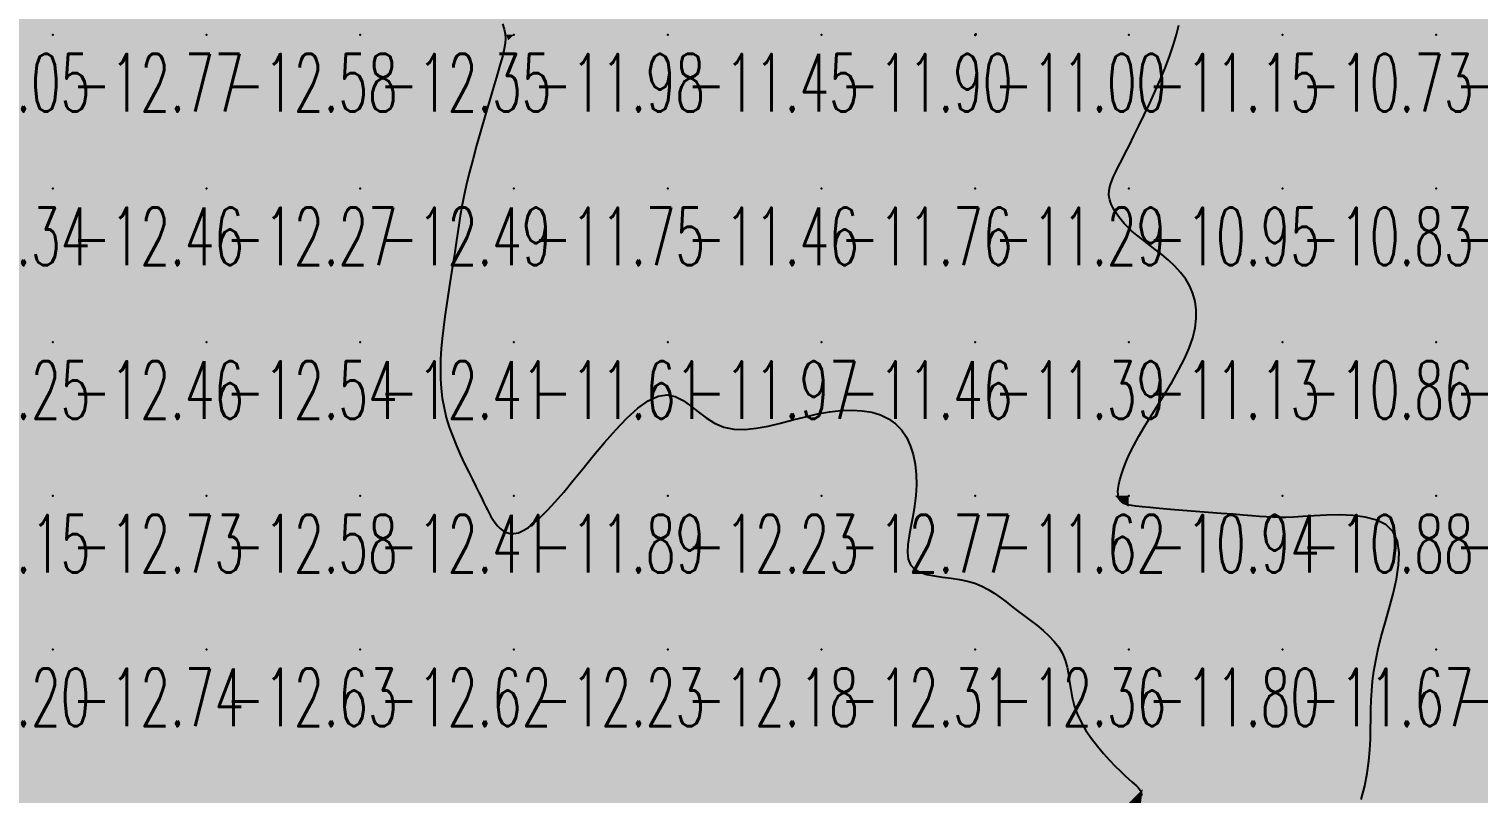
# Model space of a CAD drawing. Header units: millimetres. Extents: x 88261 to 90953, y 390274 to 392322.
# Drawn here: x 89648.7 to 89743, y 391967.7 to 392017.6 of the extents above; entities that cross this region are included whole.
import ezdxf
from ezdxf.enums import TextEntityAlignment as Align

# ---------------------------------------------------------------- set-up
doc = ezdxf.new("R2010")
doc.units = ezdxf.units.MM
doc.header["$LTSCALE"] = 25
for name, color, linetype in [('CN_03_00', 7, 'Continuous'), ('COTEAlt', 7, 'Continuous'), ('TN_COLORIAGE', 7, 'Continuous')]:
    doc.layers.add(name, color=color, linetype=linetype)
doc.styles.add('Simplex 1.0', font='Simplex.shx', dxfattribs={"width": 0.99, "height": 2.5})
doc.styles.get("Standard").update_dxf_attribs({"font": 'times.ttf'})

# ---------------------------------------------------------------- blocks, each defined once
blk = doc.blocks.new('COTE')
at = {"color": 0}
blk.add_point((0, 0), dxfattribs=at)
at = {"layer": 'COTEAlt'}
blk.add_attdef('ALT', text='', height=3.75, dxfattribs=at).set_placement((1.25, -1.25), align=Align.TOP_LEFT)

msp = doc.modelspace()

# ---------------------------------------------------------------- linework, layer by layer
at = {"layer": 'CN_03_00', "flags": 128}
for points, elevation in [([(89679.505, 392017.939), (89679.609, 392017.594), (89679.674, 392017.292), (89679.698, 392017.001), (89679.68, 392016.69), (89679.619, 392016.327), (89679.513, 392015.883), (89679.359, 392015.325), (89679.159, 392014.633), (89678.921, 392013.825), (89678.658, 392012.932), (89678.379, 392011.984), (89678.096, 392011.009), (89677.819, 392010.037), (89677.562, 392009.098), (89677.333, 392008.222), (89677.142, 392007.43), (89676.985, 392006.714), (89676.855, 392006.057), (89676.747, 392005.442), (89676.652, 392004.854), (89676.566, 392004.276), (89676.481, 392003.691), (89676.391, 392003.083), (89676.291, 392002.44), (89676.184, 392001.764), (89676.072, 392001.065), (89675.959, 392000.349), (89675.849, 391999.624), (89675.746, 391998.898), (89675.654, 391998.179), (89675.575, 391997.474), (89675.515, 391996.789), (89675.474, 391996.123), (89675.458, 391995.472), (89675.469, 391994.833), (89675.51, 391994.204), (89675.585, 391993.579), (89675.696, 391992.957), (89675.847, 391992.334), (89676.038, 391991.708), (89676.263, 391991.085), (89676.511, 391990.473), (89676.773, 391989.879), (89677.04, 391989.312), (89677.302, 391988.778), (89677.55, 391988.285), (89677.773, 391987.842), (89677.966, 391987.452), (89678.13, 391987.111), (89678.274, 391986.812), (89678.401, 391986.547), (89678.52, 391986.309), (89678.634, 391986.091), (89678.752, 391985.884), (89678.878, 391985.682), (89679.018, 391985.481), (89679.174, 391985.286), (89679.347, 391985.109), (89679.54, 391984.959), (89679.754, 391984.846), (89679.99, 391984.78), (89680.25, 391984.771), (89680.536, 391984.83), (89680.848, 391984.964), (89681.191, 391985.177), (89681.568, 391985.47), (89681.982, 391985.846), (89682.437, 391986.304), (89682.937, 391986.848), (89683.484, 391987.478), (89684.082, 391988.196), (89684.732, 391988.997), (89685.422, 391989.847), (89686.139, 391990.706), (89686.868, 391991.534), (89687.595, 391992.289), (89688.305, 391992.931), (89688.985, 391993.421), (89689.62, 391993.717), (89690.201, 391993.794), (89690.738, 391993.684), (89691.247, 391993.432), (89691.743, 391993.087), (89692.24, 391992.693), (89692.756, 391992.299), (89693.304, 391991.95), (89693.9, 391991.693), (89694.554, 391991.563), (89695.262, 391991.547), (89696.011, 391991.624), (89696.791, 391991.768), (89697.591, 391991.957), (89698.401, 391992.168), (89699.209, 391992.376), (89700.005, 391992.558), (89700.78, 391992.694), (89701.525, 391992.777), (89702.237, 391992.803), (89702.908, 391992.767), (89703.533, 391992.665), (89704.106, 391992.493), (89704.622, 391992.246), (89705.075, 391991.922), (89705.46, 391991.517), (89705.778, 391991.04), (89706.031, 391990.502), (89706.222, 391989.912), (89706.352, 391989.282), (89706.423, 391988.622), (89706.438, 391987.942), (89706.399, 391987.253), (89706.312, 391986.565), (89706.193, 391985.89), (89706.066, 391985.239), (89705.951, 391984.623), (89705.87, 391984.053), (89705.845, 391983.541), (89705.896, 391983.098), (89706.045, 391982.735), (89706.308, 391982.46), (89706.669, 391982.259), (89707.109, 391982.116), (89707.606, 391982.015), (89708.141, 391981.937), (89708.691, 391981.868), (89709.237, 391981.789), (89709.758, 391981.684), (89710.238, 391981.539), (89710.68, 391981.357), (89711.093, 391981.142), (89711.485, 391980.899), (89711.865, 391980.633), (89712.241, 391980.349), (89712.622, 391980.053), (89713.015, 391979.748), (89713.427, 391979.44), (89713.848, 391979.127), (89714.268, 391978.804), (89714.676, 391978.471), (89715.058, 391978.124), (89715.405, 391977.76), (89715.704, 391977.377), (89715.944, 391976.971), (89716.119, 391976.54), (89716.241, 391976.087), (89716.329, 391975.615), (89716.401, 391975.124), (89716.475, 391974.619), (89716.569, 391974.102), (89716.701, 391973.575), (89716.889, 391973.04), (89717.146, 391972.503), (89717.461, 391971.969), (89717.819, 391971.447), (89718.205, 391970.945), (89718.602, 391970.472), (89718.996, 391970.035), (89719.37, 391969.644), (89719.709, 391969.306), (89720.001, 391969.027), (89720.246, 391968.8), (89720.449, 391968.619), (89720.615, 391968.473), (89720.748, 391968.355), (89720.851, 391968.256), (89720.93, 391968.168), (89720.988, 391968.082), (89721.03, 391967.99), (89721.056, 391967.892), (89721.068, 391967.787), (89721.065, 391967.675)], -12), ([(89735.372, 391967.478), (89735.604, 391968.361), (89735.767, 391969.189), (89735.875, 391969.968), (89735.939, 391970.703), (89735.972, 391971.4), (89735.985, 391972.063), (89735.991, 391972.7), (89736, 391973.316), (89736.02, 391973.924), (89736.056, 391974.534), (89736.114, 391975.161), (89736.2, 391975.816), (89736.32, 391976.513), (89736.479, 391977.263), (89736.683, 391978.079), (89736.931, 391978.967), (89737.2, 391979.904), (89737.456, 391980.86), (89737.669, 391981.805), (89737.808, 391982.709), (89737.841, 391983.544), (89737.736, 391984.277), (89737.463, 391984.881), (89737.001, 391985.333), (89736.38, 391985.648), (89735.641, 391985.847), (89734.823, 391985.952), (89733.968, 391985.986), (89733.116, 391985.971), (89732.308, 391985.928), (89731.585, 391985.881), (89730.975, 391985.847), (89730.461, 391985.829), (89730.012, 391985.825), (89729.598, 391985.835), (89729.189, 391985.856), (89728.756, 391985.887), (89728.268, 391985.927), (89727.696, 391985.975), (89727.018, 391986.028), (89726.257, 391986.087), (89725.441, 391986.149), (89724.602, 391986.213), (89723.77, 391986.277), (89722.976, 391986.341), (89722.249, 391986.402), (89721.62, 391986.46), (89721.113, 391986.513), (89720.717, 391986.562), (89720.418, 391986.608), (89720.199, 391986.652), (89720.044, 391986.695), (89719.937, 391986.737), (89719.862, 391986.78), (89719.803, 391986.824), (89719.746, 391986.872), (89719.691, 391986.927), (89719.642, 391986.995), (89719.6, 391987.082), (89719.569, 391987.192), (89719.551, 391987.33), (89719.549, 391987.503), (89719.566, 391987.715), (89719.605, 391987.971), (89719.671, 391988.273), (89719.768, 391988.621), (89719.902, 391989.017), (89720.077, 391989.462), (89720.298, 391989.958), (89720.57, 391990.504), (89720.897, 391991.102), (89721.282, 391991.752), (89721.71, 391992.444), (89722.163, 391993.167), (89722.623, 391993.909), (89723.072, 391994.659), (89723.493, 391995.407), (89723.868, 391996.14), (89724.178, 391996.848), (89724.41, 391997.521), (89724.562, 391998.159), (89724.637, 391998.763), (89724.638, 391999.335), (89724.567, 391999.876), (89724.428, 392000.388), (89724.222, 392000.872), (89723.953, 392001.33), (89723.624, 392001.764), (89723.248, 392002.173), (89722.84, 392002.56), (89722.411, 392002.926), (89721.977, 392003.27), (89721.551, 392003.595), (89721.148, 392003.901), (89720.78, 392004.19), (89720.459, 392004.461), (89720.184, 392004.718), (89719.949, 392004.959), (89719.75, 392005.187), (89719.582, 392005.402), (89719.442, 392005.606), (89719.324, 392005.799), (89719.223, 392005.983), (89719.137, 392006.159), (89719.066, 392006.33), (89719.012, 392006.501), (89718.977, 392006.675), (89718.963, 392006.856), (89718.971, 392007.048), (89719.004, 392007.255), (89719.063, 392007.48), (89719.15, 392007.729), (89719.266, 392008.007), (89719.411, 392008.32), (89719.585, 392008.675), (89719.789, 392009.079), (89720.023, 392009.538), (89720.288, 392010.059), (89720.584, 392010.648), (89720.91, 392011.307), (89721.257, 392012.024), (89721.613, 392012.782), (89721.968, 392013.564), (89722.312, 392014.353), (89722.634, 392015.132), (89722.922, 392015.884), (89723.166, 392016.592), (89723.359, 392017.244), (89723.507, 392017.849)], -11)]:
    msp.add_lwpolyline(points, dxfattribs=dict(at, elevation=elevation))
at = {"layer": 'CN_03_00', "elevation": -11, "flags": 128}
msp.add_lwpolyline([(89710.328, 392017.247), (89710.328, 392017.254), (89710.327, 392017.261), (89710.324, 392017.266), (89710.321, 392017.272), (89710.316, 392017.276), (89710.31, 392017.279), (89710.304, 392017.281), (89710.298, 392017.282), (89710.291, 392017.281), (89710.285, 392017.279), (89710.278, 392017.276), (89710.272, 392017.273), (89710.266, 392017.269), (89710.261, 392017.266), (89710.256, 392017.262), (89710.251, 392017.258), (89710.248, 392017.255), (89710.244, 392017.252), (89710.242, 392017.249), (89710.24, 392017.247), (89710.238, 392017.244), (89710.236, 392017.242), (89710.235, 392017.239), (89710.234, 392017.237), (89710.233, 392017.235), (89710.232, 392017.232), (89710.232, 392017.23), (89710.232, 392017.227), (89710.232, 392017.224), (89710.232, 392017.221), (89710.233, 392017.218), (89710.234, 392017.215), (89710.236, 392017.212), (89710.238, 392017.209), (89710.241, 392017.206), (89710.245, 392017.204), (89710.25, 392017.203), (89710.255, 392017.202), (89710.262, 392017.203), (89710.27, 392017.205), (89710.279, 392017.208), (89710.288, 392017.212), (89710.298, 392017.216), (89710.306, 392017.222), (89710.314, 392017.228), (89710.321, 392017.234), (89710.325, 392017.241), (89710.328, 392017.247)], close=True, dxfattribs=at)
at = {"layer": 'TN_COLORIAGE', "color": 211}
for points in [[(89641.945, 392017.239, -12.366), (89640.934, 392017.924, -12.366), (89650.249, 392017.239, -12.366), (89650.249, 392027.239, -12.366)], [(89650.249, 392027.239, -12.869), (89650.249, 392017.239, -12.869), (89660.249, 392027.239, -12.869)], [(89650.249, 392017.239, -12.869), (89660.249, 392017.239, -12.869), (89660.249, 392027.239, -12.869)], [(89660.249, 392027.239, -12.198), (89660.249, 392017.239, -12.198), (89670.249, 392027.239, -12.198)], [(89660.249, 392017.239, -12.198), (89670.249, 392017.239, -12.198), (89670.249, 392027.239, -12.198)], [(89670.249, 392017.239, -12), (89677.332, 392024.322, -12), (89670.249, 392027.239, -12), (89676, 392027.239, -12)], [(89677.332, 392024.322, -12.355), (89679.743, 392017.239, -12.355), (89670.249, 392017.239, -12.355)], [(89641.945, 392017.239, -12.772), (89646.235, 392013.225, -12.772), (89650.249, 392017.239, -12.772)], [(89646.235, 392013.225, -12.462), (89644.125, 392007.239, -12.462), (89650.249, 392017.239, -12.462), (89650.249, 392007.239, -12.462)], [(89650.249, 392017.239, -12.583), (89650.249, 392007.239, -12.583), (89660.249, 392017.239, -12.583)], [(89650.249, 392007.239, -12.583), (89660.249, 392007.239, -12.583), (89660.249, 392017.239, -12.583)], [(89660.249, 392017.239, -12.355), (89660.249, 392007.239, -12.355), (89670.249, 392017.239, -12.355)], [(89660.249, 392007.239, -12.355), (89670.249, 392007.239, -12.355), (89670.249, 392017.239, -12.355)], [(89670.249, 392007.239, -12), (89679.877, 392016.868, -12), (89670.249, 392017.239, -12), (89679.743, 392017.239, -12)], [(89676.902, 392007.239, -12.489), (89679.877, 392016.868, -12.489), (89670.249, 392007.239, -12.489)], [(89643.439, 392000.43, -12.46), (89643.432, 391997.239, -12.46), (89650.249, 392007.239, -12.46), (89650.249, 391997.239, -12.46)], [(89643.439, 392000.43, -12.462), (89644.125, 392007.239, -12.462), (89650.249, 392007.239, -12.462)], [(89650.249, 391997.239, -12.266), (89660.249, 391997.239, -12.266), (89660.249, 392007.239, -12.266)], [(89650.249, 392007.239, -12.266), (89650.249, 391997.239, -12.266), (89660.249, 392007.239, -12.266)], [(89660.249, 391997.239, -12.489), (89670.249, 391997.239, -12.489), (89670.249, 392007.239, -12.489)], [(89660.249, 392007.239, -12.489), (89660.249, 391997.239, -12.489), (89670.249, 392007.239, -12.489)], [(89670.249, 392007.239, -12), (89676.902, 392007.239, -12), (89670.249, 391997.239, -12), (89676.515, 392003.505, -12)], [(89675.387, 391997.239, -12.413), (89676.515, 392003.505, -12.413), (89670.249, 391997.239, -12.413)], [(89643.9, 391987.239, -12.46), (89642.464, 391989.455, -12.46), (89650.249, 391987.239, -12.46), (89650.249, 391997.239, -12.46)], [(89642.464, 391989.455, -12.46), (89643.432, 391997.239, -12.46), (89650.249, 391997.239, -12.46)], [(89650.249, 391997.239, -12.543), (89650.249, 391987.239, -12.543), (89660.249, 391997.239, -12.543)], [(89650.249, 391987.239, -12.543), (89660.249, 391987.239, -12.543), (89660.249, 391997.239, -12.543)], [(89660.249, 391987.239, -12.413), (89670.249, 391987.239, -12.413), (89670.249, 391997.239, -12.413)], [(89660.249, 391997.239, -12.413), (89660.249, 391987.239, -12.413), (89670.249, 391997.239, -12.413)], [(89670.249, 391987.239, -12), (89675.39, 391992.381, -12), (89670.249, 391997.239, -12), (89675.387, 391997.239, -12)], [(89683.498, 391987.239, -12.231), (89690.249, 391996.212, -12.231), (89690.249, 391987.239, -12.231)], [(89693.225, 391990.216, -12.231), (89690.249, 391996.212, -12.231), (89690.249, 391987.239, -12.231)], [(89700.249, 391987.239, -12), (89700.249, 391993.082, -12), (89690.249, 391987.239, -12), (89693.225, 391990.216, -12)], [(89705.812, 391992.802, -12.765), (89700.249, 391993.082, -12.765), (89700.249, 391987.239, -12.765)], [(89705.812, 391992.802, -12.765), (89706.954, 391987.239, -12.765), (89700.249, 391987.239, -12.765)], [(89675.39, 391992.381, -12.414), (89678.132, 391987.239, -12.414), (89670.249, 391987.239, -12.414)], [(89643.9, 391987.239, -12.733), (89644.491, 391981.481, -12.733), (89650.249, 391987.239, -12.733)], [(89644.541, 391977.239, -12.733), (89644.491, 391981.481, -12.733), (89650.249, 391977.239, -12.733), (89650.249, 391987.239, -12.733)], [(89650.249, 391977.239, -12.582), (89660.249, 391977.239, -12.582), (89660.249, 391987.239, -12.582)], [(89650.249, 391987.239, -12.582), (89650.249, 391977.239, -12.582), (89660.249, 391987.239, -12.582)], [(89660.249, 391977.239, -12.414), (89670.249, 391977.239, -12.414), (89670.249, 391987.239, -12.414)], [(89660.249, 391987.239, -12.414), (89660.249, 391977.239, -12.414), (89670.249, 391987.239, -12.414)], [(89670.249, 391977.239, -12), (89678.721, 391985.712, -12), (89670.249, 391987.239, -12), (89678.132, 391987.239, -12)], [(89680.249, 391977.239, -12.231), (89690.249, 391977.239, -12.231), (89690.249, 391987.239, -12.231)], [(89680.249, 391977.239, -12), (89680.249, 391984.007, -12), (89690.249, 391987.239, -12), (89683.498, 391987.239, -12)], [(89690.249, 391977.239, -12.765), (89700.249, 391977.239, -12.765), (89700.249, 391987.239, -12.765)], [(89690.249, 391987.239, -12.765), (89690.249, 391977.239, -12.765), (89700.249, 391987.239, -12.765)], [(89700.249, 391987.239, -12), (89706.954, 391987.239, -12), (89700.249, 391977.239, -12), (89704.767, 391981.758, -12)], [(89670.249, 391977.239, -12), (89678.721, 391985.712, -12), (89680.249, 391977.239, -12), (89680.249, 391984.007, -12)], [(89710.249, 391977.239, -12), (89710.249, 391982.141, -12), (89700.249, 391977.239, -12), (89704.767, 391981.758, -12)], [(89712.787, 391979.778, -12.361), (89710.249, 391982.141, -12.361), (89710.249, 391977.239, -12.361)], [(89712.787, 391979.778, -12.361), (89716.695, 391977.239, -12.361), (89710.249, 391977.239, -12.361)], [(89644.541, 391977.239, -12.738), (89645.275, 391972.266, -12.738), (89650.249, 391977.239, -12.738)], [(89646.017, 391967.239, -12.738), (89645.275, 391972.266, -12.738), (89650.249, 391967.239, -12.738), (89650.249, 391977.239, -12.738)], [(89650.249, 391977.239, -12.626), (89650.249, 391967.239, -12.626), (89660.249, 391977.239, -12.626)], [(89650.249, 391967.239, -12.626), (89660.249, 391967.239, -12.626), (89660.249, 391977.239, -12.626)], [(89660.249, 391967.239, -12.616), (89670.249, 391967.239, -12.616), (89670.249, 391977.239, -12.616)], [(89660.249, 391977.239, -12.616), (89660.249, 391967.239, -12.616), (89670.249, 391977.239, -12.616)], [(89670.249, 391967.239, -12.232), (89680.249, 391967.239, -12.232), (89680.249, 391977.239, -12.232)], [(89670.249, 391977.239, -12.232), (89670.249, 391967.239, -12.232), (89680.249, 391977.239, -12.232)], [(89680.249, 391977.239, -12.181), (89680.249, 391967.239, -12.181), (89690.249, 391977.239, -12.181)], [(89680.249, 391967.239, -12.181), (89690.249, 391967.239, -12.181), (89690.249, 391977.239, -12.181)], [(89690.249, 391977.239, -12.31), (89690.249, 391967.239, -12.31), (89700.249, 391977.239, -12.31)], [(89690.249, 391967.239, -12.31), (89700.249, 391967.239, -12.31), (89700.249, 391977.239, -12.31)], [(89700.249, 391977.239, -12.361), (89700.249, 391967.239, -12.361), (89710.249, 391977.239, -12.361)], [(89700.249, 391967.239, -12.361), (89710.249, 391967.239, -12.361), (89710.249, 391977.239, -12.361)], [(89710.249, 391977.239, -12), (89716.695, 391977.239, -12), (89710.249, 391967.239, -12), (89716.098, 391973.088, -12)], [(89710.249, 391967.239, -12), (89716.098, 391973.088, -12), (89720.249, 391967.239, -12), (89720.249, 391968.649, -12)], [(89721.16, 391968.15, -12.033), (89720.249, 391968.649, -12.033), (89720.249, 391967.239, -12.033)], [(89721.042, 391967.239, -12.033), (89721.16, 391968.15, -12.033), (89720.249, 391967.239, -12.033)]]:
    msp.add_solid(points, dxfattribs=at)
at = {"layer": 'TN_COLORIAGE', "color": 201}
for points in [[(89679.743, 392017.239, -11.854), (89677.332, 392024.322, -11.854), (89680.249, 392017.239, -11.854), (89680.249, 392027.239, -11.854)], [(89680.249, 392017.239, -11.764), (89690.249, 392017.239, -11.764), (89690.249, 392027.239, -11.764)], [(89680.249, 392027.239, -11.764), (89680.249, 392017.239, -11.764), (89690.249, 392027.239, -11.764)], [(89690.249, 392027.239, -11.428), (89690.249, 392017.239, -11.428), (89700.249, 392027.239, -11.428)], [(89690.249, 392017.239, -11.428), (89700.249, 392017.239, -11.428), (89700.249, 392027.239, -11.428)], [(89700.249, 392017.239, -11), (89710.232, 392017.239, -11), (89710.249, 392027.239, -11), (89710.249, 392017.259, -11)], [(89700.249, 392027.239, -11.758), (89700.249, 392017.239, -11.758), (89710.249, 392027.239, -11.758)], [(89710.249, 392027.239, -11), (89710.249, 392017.259, -11), (89720.249, 392027.239, -11), (89710.307, 392017.297, -11)], [(89720.249, 392027.239, -11), (89710.307, 392017.297, -11), (89720.249, 392017.239, -11), (89710.349, 392017.239, -11)], [(89720.249, 392027.239, -11), (89725.09, 392027.239, -11), (89720.249, 392017.239, -11), (89723.75, 392020.741, -11)], [(89723.75, 392020.741, -11.146), (89723.75, 392017.239, -11.146), (89720.249, 392017.239, -11.146)], [(89679.877, 392016.868, -11.754), (89676.902, 392007.239, -11.754), (89680.249, 392017.239, -11.754), (89680.249, 392007.239, -11.754)], [(89679.743, 392017.239, -11.981), (89679.877, 392016.868, -11.981), (89680.249, 392017.239, -11.981)], [(89680.249, 392017.239, -11.448), (89680.249, 392007.239, -11.448), (89690.249, 392017.239, -11.448)], [(89680.249, 392007.239, -11.448), (89690.249, 392007.239, -11.448), (89690.249, 392017.239, -11.448)], [(89690.249, 392017.239, -11.901), (89690.249, 392007.239, -11.901), (89700.249, 392017.239, -11.901)], [(89690.249, 392007.239, -11.901), (89700.249, 392007.239, -11.901), (89700.249, 392017.239, -11.901)], [(89700.249, 392017.239, -11), (89710.232, 392017.239, -11), (89700.249, 392007.239, -11), (89710.23, 392017.22, -11)], [(89700.249, 392007.239, -11), (89710.23, 392017.22, -11), (89710.249, 392007.239, -11), (89710.249, 392017.19, -11)], [(89710.249, 392007.239, -11), (89710.249, 392017.19, -11), (89720.249, 392017.239, -11), (89710.349, 392017.239, -11)], [(89710.249, 392007.239, -11), (89718.762, 392007.239, -11), (89720.249, 392017.239, -11), (89720.249, 392009.852, -11)], [(89723.75, 392017.239, -11.146), (89720.249, 392009.852, -11.146), (89720.249, 392017.239, -11.146)], [(89676.515, 392003.505, -11.609), (89675.387, 391997.239, -11.609), (89680.249, 392007.239, -11.609), (89680.249, 391997.239, -11.609)], [(89676.515, 392003.505, -11.754), (89676.902, 392007.239, -11.754), (89680.249, 392007.239, -11.754)], [(89680.249, 392007.239, -11.462), (89680.249, 391997.239, -11.462), (89690.249, 392007.239, -11.462)], [(89680.249, 391997.239, -11.462), (89690.249, 391997.239, -11.462), (89690.249, 392007.239, -11.462)], [(89690.249, 392007.239, -11.764), (89690.249, 391997.239, -11.764), (89700.249, 392007.239, -11.764)], [(89690.249, 391997.239, -11.764), (89700.249, 391997.239, -11.764), (89700.249, 392007.239, -11.764)], [(89700.249, 392007.239, -11.295), (89700.249, 391997.239, -11.295), (89710.249, 392007.239, -11.295)], [(89700.249, 391997.239, -11.295), (89710.249, 391997.239, -11.295), (89710.249, 392007.239, -11.295)], [(89710.249, 391997.239, -11), (89719.082, 392006.073, -11), (89710.249, 392007.239, -11), (89718.762, 392007.239, -11)], [(89710.249, 391997.239, -11), (89719.082, 392006.073, -11), (89720.249, 391997.239, -11), (89720.249, 392004.368, -11)], [(89724.603, 392001.594, -11.128), (89720.249, 392004.368, -11.128), (89720.249, 391997.239, -11.128)], [(89724.603, 392001.594, -11.128), (89725.054, 391997.239, -11.128), (89720.249, 391997.239, -11.128)], [(89675.387, 391997.239, -11.609), (89675.39, 391992.381, -11.609), (89680.249, 391997.239, -11.609)], [(89678.132, 391987.239, -11.609), (89675.39, 391992.381, -11.609), (89680.249, 391987.239, -11.609), (89680.249, 391997.239, -11.609)], [(89690.249, 391996.212, -11.889), (89683.498, 391987.239, -11.889), (89690.249, 391997.239, -11.889), (89680.249, 391987.239, -11.889)], [(89680.249, 391997.239, -11.974), (89680.249, 391987.239, -11.974), (89690.249, 391997.239, -11.974)], [(89690.249, 391996.212, -11.456), (89693.225, 391990.216, -11.456), (89690.249, 391997.239, -11.456), (89700.249, 391997.239, -11.456)], [(89693.225, 391990.216, -11.456), (89700.249, 391993.082, -11.456), (89700.249, 391997.239, -11.456)], [(89700.249, 391993.082, -11.39), (89705.812, 391992.802, -11.39), (89700.249, 391997.239, -11.39), (89710.249, 391997.239, -11.39)], [(89706.954, 391987.239, -11.39), (89705.812, 391992.802, -11.39), (89710.249, 391987.239, -11.39), (89710.249, 391997.239, -11.39)], [(89710.249, 391987.239, -11), (89719.335, 391987.239, -11), (89720.249, 391997.239, -11), (89720.249, 391990.534, -11)], [(89710.249, 391997.239, -11.128), (89710.249, 391987.239, -11.128), (89720.249, 391997.239, -11.128)], [(89725.054, 391997.239, -11.128), (89720.249, 391990.534, -11.128), (89720.249, 391997.239, -11.128)], [(89678.132, 391987.239, -11.889), (89678.721, 391985.712, -11.889), (89680.249, 391987.239, -11.889)], [(89680.249, 391984.007, -11.889), (89678.721, 391985.712, -11.889), (89680.249, 391987.239, -11.889)], [(89683.498, 391987.239, -11.889), (89680.249, 391984.007, -11.889), (89680.249, 391987.239, -11.889)], [(89704.767, 391981.758, -11.624), (89706.954, 391987.239, -11.624), (89710.249, 391987.239, -11.624)], [(89704.767, 391981.758, -11.624), (89710.249, 391982.141, -11.624), (89710.249, 391987.239, -11.624)], [(89710.249, 391982.141, -11), (89712.787, 391979.778, -11), (89710.249, 391987.239, -11), (89719.808, 391986.799, -11)], [(89719.808, 391986.799, -11.624), (89719.335, 391987.239, -11.624), (89710.249, 391987.239, -11.624)], [(89716.695, 391977.239, -11), (89712.787, 391979.778, -11), (89720.249, 391977.239, -11), (89719.808, 391986.799, -11)], [(89719.808, 391986.799, -11.801), (89720.249, 391986.513, -11.801), (89720.249, 391977.239, -11.801)], [(89728.919, 391985.91, -11.801), (89720.249, 391986.513, -11.801), (89720.249, 391977.239, -11.801)], [(89720.249, 391977.239, -11), (89728.919, 391985.91, -11), (89730.249, 391977.239, -11), (89730.249, 391985.697, -11)], [(89730.249, 391985.697, -11.674), (89739.597, 391986.587, -11.674), (89730.249, 391977.239, -11.674)], [(89736.14, 391977.239, -11.674), (89739.597, 391986.587, -11.674), (89730.249, 391977.239, -11.674)], [(89716.098, 391973.088, -11.801), (89716.695, 391977.239, -11.801), (89720.249, 391977.239, -11.801)], [(89720.249, 391968.649, -11.801), (89716.098, 391973.088, -11.801), (89720.249, 391977.239, -11.801)], [(89720.249, 391968.649, -11.674), (89721.16, 391968.15, -11.674), (89720.249, 391977.239, -11.674), (89730.249, 391977.239, -11.674)], [(89721.16, 391968.15, -11.62), (89721.042, 391967.239, -11.62), (89730.249, 391977.239, -11.62), (89730.249, 391967.239, -11.62)], [(89730.249, 391977.239, -11), (89736.14, 391977.239, -11), (89730.249, 391967.239, -11), (89735.94, 391972.931, -11)], [(89735.94, 391972.931, -11.62), (89736.043, 391967.239, -11.62), (89730.249, 391967.239, -11.62)]]:
    msp.add_solid(points, dxfattribs=at)
at = {"layer": 'TN_COLORIAGE', "color": 191}
for points in [[(89723.75, 392017.239, -10.73), (89723.75, 392020.741, -10.73), (89730.249, 392017.239, -10.73), (89730.249, 392027.239, -10.73)], [(89730.249, 392017.239, -10.933), (89740.249, 392017.239, -10.933), (89740.249, 392027.239, -10.933)], [(89730.249, 392027.239, -10.933), (89730.249, 392017.239, -10.933), (89740.249, 392027.239, -10.933)], [(89740.249, 392027.239, -10.436), (89740.249, 392017.239, -10.436), (89750.249, 392027.239, -10.436)], [(89740.249, 392017.239, -10.436), (89750.249, 392017.239, -10.436), (89750.249, 392027.239, -10.436)], [(89710.249, 392017.19, -10.999), (89710.23, 392017.22, -10.999), (89710.249, 392017.239, -10.999)], [(89710.23, 392017.22, -10.999), (89710.232, 392017.239, -10.999), (89710.249, 392017.239, -10.999)], [(89710.249, 392017.259, -10.999), (89710.232, 392017.239, -10.999), (89710.249, 392017.239, -10.999)], [(89710.349, 392017.239, -10.999), (89710.307, 392017.297, -10.999), (89710.249, 392017.239, -10.999)], [(89710.307, 392017.297, -10.999), (89710.249, 392017.259, -10.999), (89710.249, 392017.239, -10.999)], [(89710.349, 392017.239, -10.999), (89710.249, 392017.19, -10.999), (89710.249, 392017.239, -10.999)], [(89720.249, 392009.852, -10.73), (89723.75, 392017.239, -10.73), (89720.249, 392007.239, -10.73), (89730.249, 392017.239, -10.73)], [(89720.249, 392007.239, -10.73), (89730.249, 392007.239, -10.73), (89730.249, 392017.239, -10.73)], [(89730.249, 392007.239, -10.918), (89740.249, 392007.239, -10.918), (89740.249, 392017.239, -10.918)], [(89730.249, 392017.239, -10.918), (89730.249, 392007.239, -10.918), (89740.249, 392017.239, -10.918)], [(89740.249, 392007.239, -10.289), (89750.249, 392007.239, -10.289), (89750.249, 392017.239, -10.289)], [(89740.249, 392017.239, -10.289), (89740.249, 392007.239, -10.289), (89750.249, 392017.239, -10.289)], [(89720.249, 392009.852, -10.949), (89718.762, 392007.239, -10.949), (89720.249, 392007.239, -10.949)], [(89718.762, 392007.239, -10.949), (89719.082, 392006.073, -10.949), (89720.249, 392007.239, -10.949)], [(89720.249, 392004.368, -10.949), (89719.082, 392006.073, -10.949), (89720.249, 392007.239, -10.949)], [(89720.249, 392004.368, -10.834), (89724.603, 392001.594, -10.834), (89720.249, 392007.239, -10.834), (89730.249, 392007.239, -10.834)], [(89725.054, 391997.239, -10.834), (89724.603, 392001.594, -10.834), (89730.249, 391997.239, -10.834), (89730.249, 392007.239, -10.834)], [(89730.249, 392007.239, -10.986), (89730.249, 391997.239, -10.986), (89740.249, 392007.239, -10.986)], [(89730.249, 391997.239, -10.986), (89740.249, 391997.239, -10.986), (89740.249, 392007.239, -10.986)], [(89740.249, 392007.239, -10.141), (89740.249, 391997.239, -10.141), (89750.249, 392007.239, -10.141)], [(89740.249, 391997.239, -10.141), (89750.249, 391997.239, -10.141), (89750.249, 392007.239, -10.141)], [(89720.249, 391990.534, -10.862), (89725.054, 391997.239, -10.862), (89720.249, 391987.239, -10.862), (89730.249, 391997.239, -10.862)], [(89720.249, 391987.239, -10.862), (89730.249, 391987.239, -10.862), (89730.249, 391997.239, -10.862)], [(89730.249, 391997.239, -10.996), (89730.249, 391987.239, -10.996), (89740.249, 391997.239, -10.996)], [(89730.249, 391987.239, -10.996), (89740.249, 391987.239, -10.996), (89740.249, 391997.239, -10.996)], [(89740.249, 391997.239, -10.338), (89740.249, 391987.239, -10.338), (89750.249, 391997.239, -10.338)], [(89740.249, 391987.239, -10.338), (89750.249, 391987.239, -10.338), (89750.249, 391997.239, -10.338)], [(89720.249, 391990.534, -10.937), (89719.335, 391987.239, -10.937), (89720.249, 391987.239, -10.937)], [(89719.335, 391987.239, -10.937), (89719.808, 391986.799, -10.937), (89720.249, 391987.239, -10.937)], [(89720.249, 391986.513, -10.937), (89719.808, 391986.799, -10.937), (89720.249, 391987.239, -10.937)], [(89720.249, 391986.513, -10.877), (89728.919, 391985.91, -10.877), (89720.249, 391987.239, -10.877), (89730.249, 391987.239, -10.877)], [(89730.249, 391985.697, -10.877), (89728.919, 391985.91, -10.877), (89730.249, 391987.239, -10.877)], [(89739.597, 391986.587, -10.877), (89730.249, 391985.697, -10.877), (89740.249, 391987.239, -10.877), (89730.249, 391987.239, -10.877)], [(89739.597, 391986.587, -10.53), (89736.14, 391977.239, -10.53), (89740.249, 391987.239, -10.53), (89740.249, 391977.239, -10.53)], [(89740.249, 391987.239, -10.618), (89740.249, 391977.239, -10.618), (89750.249, 391987.239, -10.618)], [(89740.249, 391977.239, -10.618), (89750.249, 391977.239, -10.618), (89750.249, 391987.239, -10.618)], [(89735.94, 391972.931, -10.53), (89736.14, 391977.239, -10.53), (89740.249, 391977.239, -10.53)], [(89736.043, 391967.239, -10.53), (89735.94, 391972.931, -10.53), (89740.249, 391967.239, -10.53), (89740.249, 391977.239, -10.53)], [(89740.249, 391977.239, -10.713), (89740.249, 391967.239, -10.713), (89750.249, 391977.239, -10.713)], [(89740.249, 391967.239, -10.713), (89750.249, 391967.239, -10.713), (89750.249, 391977.239, -10.713)]]:
    msp.add_solid(points, dxfattribs=at)

# ---------------------------------------------------------------- block references
at = {"layer": 'COTEAlt'}
ref = msp.add_blockref('COTE', (89640.249, 392017.239), dxfattribs=at)
ref.add_attrib('ALT', '-13.05', dxfattribs={"height": 3.75, "style": 'Simplex 1.0', "width": 0.6}).set_placement((89641.499, 392015.989), align=Align.TOP_LEFT)
ref = msp.add_blockref('COTE', (89650.249, 392017.239), dxfattribs=at)
ref.add_attrib('ALT', '-12.77', dxfattribs={"height": 3.75, "style": 'Simplex 1.0', "width": 0.6}).set_placement((89651.499, 392015.989), align=Align.TOP_LEFT)
ref = msp.add_blockref('COTE', (89660.249, 392017.239), dxfattribs=at)
ref.add_attrib('ALT', '-12.58', dxfattribs={"height": 3.75, "style": 'Simplex 1.0', "width": 0.6}).set_placement((89661.499, 392015.989), align=Align.TOP_LEFT)
ref = msp.add_blockref('COTE', (89670.249, 392017.239), dxfattribs=at)
ref.add_attrib('ALT', '-12.35', dxfattribs={"height": 3.75, "style": 'Simplex 1.0', "width": 0.6}).set_placement((89671.499, 392015.989), align=Align.TOP_LEFT)
ref = msp.add_blockref('COTE', (89680.249, 392017.239), dxfattribs=at)
ref.add_attrib('ALT', '-11.98', dxfattribs={"height": 3.75, "style": 'Simplex 1.0', "width": 0.6}).set_placement((89681.499, 392015.989), align=Align.TOP_LEFT)
ref = msp.add_blockref('COTE', (89690.249, 392017.239), dxfattribs=at)
ref.add_attrib('ALT', '-11.45', dxfattribs={"height": 3.75, "style": 'Simplex 1.0', "width": 0.6}).set_placement((89691.499, 392015.989), align=Align.TOP_LEFT)
ref = msp.add_blockref('COTE', (89700.249, 392017.239), dxfattribs=at)
ref.add_attrib('ALT', '-11.90', dxfattribs={"height": 3.75, "style": 'Simplex 1.0', "width": 0.6}).set_placement((89701.499, 392015.989), align=Align.TOP_LEFT)
ref = msp.add_blockref('COTE', (89710.249, 392017.239), dxfattribs=at)
ref.add_attrib('ALT', '-11.00', dxfattribs={"height": 3.75, "style": 'Simplex 1.0', "width": 0.6}).set_placement((89711.499, 392015.989), align=Align.TOP_LEFT)
ref = msp.add_blockref('COTE', (89720.249, 392017.239), dxfattribs=at)
ref.add_attrib('ALT', '-11.15', dxfattribs={"height": 3.75, "style": 'Simplex 1.0', "width": 0.6}).set_placement((89721.499, 392015.989), align=Align.TOP_LEFT)
ref = msp.add_blockref('COTE', (89730.249, 392017.239), dxfattribs=at)
ref.add_attrib('ALT', '-10.73', dxfattribs={"height": 3.75, "style": 'Simplex 1.0', "width": 0.6}).set_placement((89731.499, 392015.989), align=Align.TOP_LEFT)
ref = msp.add_blockref('COTE', (89740.249, 392017.239), dxfattribs=at)
ref.add_attrib('ALT', '-10.92', dxfattribs={"height": 3.75, "style": 'Simplex 1.0', "width": 0.6}).set_placement((89741.499, 392015.989), align=Align.TOP_LEFT)
ref = msp.add_blockref('COTE', (89640.249, 392007.239), dxfattribs=at)
ref.add_attrib('ALT', '-13.34', dxfattribs={"height": 3.75, "style": 'Simplex 1.0', "width": 0.6}).set_placement((89641.499, 392005.989), align=Align.TOP_LEFT)
ref = msp.add_blockref('COTE', (89650.249, 392007.239), dxfattribs=at)
ref.add_attrib('ALT', '-12.46', dxfattribs={"height": 3.75, "style": 'Simplex 1.0', "width": 0.6}).set_placement((89651.499, 392005.989), align=Align.TOP_LEFT)
ref = msp.add_blockref('COTE', (89660.249, 392007.239), dxfattribs=at)
ref.add_attrib('ALT', '-12.27', dxfattribs={"height": 3.75, "style": 'Simplex 1.0', "width": 0.6}).set_placement((89661.499, 392005.989), align=Align.TOP_LEFT)
ref = msp.add_blockref('COTE', (89670.249, 392007.239), dxfattribs=at)
ref.add_attrib('ALT', '-12.49', dxfattribs={"height": 3.75, "style": 'Simplex 1.0', "width": 0.6}).set_placement((89671.499, 392005.989), align=Align.TOP_LEFT)
ref = msp.add_blockref('COTE', (89680.249, 392007.239), dxfattribs=at)
ref.add_attrib('ALT', '-11.75', dxfattribs={"height": 3.75, "style": 'Simplex 1.0', "width": 0.6}).set_placement((89681.499, 392005.989), align=Align.TOP_LEFT)
ref = msp.add_blockref('COTE', (89690.249, 392007.239), dxfattribs=at)
ref.add_attrib('ALT', '-11.46', dxfattribs={"height": 3.75, "style": 'Simplex 1.0', "width": 0.6}).set_placement((89691.499, 392005.989), align=Align.TOP_LEFT)
ref = msp.add_blockref('COTE', (89700.249, 392007.239), dxfattribs=at)
ref.add_attrib('ALT', '-11.76', dxfattribs={"height": 3.75, "style": 'Simplex 1.0', "width": 0.6}).set_placement((89701.499, 392005.989), align=Align.TOP_LEFT)
ref = msp.add_blockref('COTE', (89710.249, 392007.239), dxfattribs=at)
ref.add_attrib('ALT', '-11.29', dxfattribs={"height": 3.75, "style": 'Simplex 1.0', "width": 0.6}).set_placement((89711.499, 392005.989), align=Align.TOP_LEFT)
ref = msp.add_blockref('COTE', (89720.249, 392007.239), dxfattribs=at)
ref.add_attrib('ALT', '-10.95', dxfattribs={"height": 3.75, "style": 'Simplex 1.0', "width": 0.6}).set_placement((89721.499, 392005.989), align=Align.TOP_LEFT)
ref = msp.add_blockref('COTE', (89730.249, 392007.239), dxfattribs=at)
ref.add_attrib('ALT', '-10.83', dxfattribs={"height": 3.75, "style": 'Simplex 1.0', "width": 0.6}).set_placement((89731.499, 392005.989), align=Align.TOP_LEFT)
ref = msp.add_blockref('COTE', (89740.249, 392007.239), dxfattribs=at)
ref.add_attrib('ALT', '-10.99', dxfattribs={"height": 3.75, "style": 'Simplex 1.0', "width": 0.6}).set_placement((89741.499, 392005.989), align=Align.TOP_LEFT)
ref = msp.add_blockref('COTE', (89640.249, 391997.239), dxfattribs=at)
ref.add_attrib('ALT', '-13.25', dxfattribs={"height": 3.75, "style": 'Simplex 1.0', "width": 0.6}).set_placement((89641.499, 391995.989), align=Align.TOP_LEFT)
ref = msp.add_blockref('COTE', (89650.249, 391997.239), dxfattribs=at)
ref.add_attrib('ALT', '-12.46', dxfattribs={"height": 3.75, "style": 'Simplex 1.0', "width": 0.6}).set_placement((89651.499, 391995.989), align=Align.TOP_LEFT)
ref = msp.add_blockref('COTE', (89660.249, 391997.239), dxfattribs=at)
ref.add_attrib('ALT', '-12.54', dxfattribs={"height": 3.75, "style": 'Simplex 1.0', "width": 0.6}).set_placement((89661.499, 391995.989), align=Align.TOP_LEFT)
ref = msp.add_blockref('COTE', (89670.249, 391997.239), dxfattribs=at)
ref.add_attrib('ALT', '-12.41', dxfattribs={"height": 3.75, "style": 'Simplex 1.0', "width": 0.6}).set_placement((89671.499, 391995.989), align=Align.TOP_LEFT)
ref = msp.add_blockref('COTE', (89680.249, 391997.239), dxfattribs=at)
ref.add_attrib('ALT', '-11.61', dxfattribs={"height": 3.75, "style": 'Simplex 1.0', "width": 0.6}).set_placement((89681.499, 391995.989), align=Align.TOP_LEFT)
ref = msp.add_blockref('COTE', (89690.249, 391997.239), dxfattribs=at)
ref.add_attrib('ALT', '-11.97', dxfattribs={"height": 3.75, "style": 'Simplex 1.0', "width": 0.6}).set_placement((89691.499, 391995.989), align=Align.TOP_LEFT)
ref = msp.add_blockref('COTE', (89700.249, 391997.239), dxfattribs=at)
ref.add_attrib('ALT', '-11.46', dxfattribs={"height": 3.75, "style": 'Simplex 1.0', "width": 0.6}).set_placement((89701.499, 391995.989), align=Align.TOP_LEFT)
ref = msp.add_blockref('COTE', (89710.249, 391997.239), dxfattribs=at)
ref.add_attrib('ALT', '-11.39', dxfattribs={"height": 3.75, "style": 'Simplex 1.0', "width": 0.6}).set_placement((89711.499, 391995.989), align=Align.TOP_LEFT)
ref = msp.add_blockref('COTE', (89720.249, 391997.239), dxfattribs=at)
ref.add_attrib('ALT', '-11.13', dxfattribs={"height": 3.75, "style": 'Simplex 1.0', "width": 0.6}).set_placement((89721.499, 391995.989), align=Align.TOP_LEFT)
ref = msp.add_blockref('COTE', (89730.249, 391997.239), dxfattribs=at)
ref.add_attrib('ALT', '-10.86', dxfattribs={"height": 3.75, "style": 'Simplex 1.0', "width": 0.6}).set_placement((89731.499, 391995.989), align=Align.TOP_LEFT)
ref = msp.add_blockref('COTE', (89740.249, 391997.239), dxfattribs=at)
ref.add_attrib('ALT', '-11.00', dxfattribs={"height": 3.75, "style": 'Simplex 1.0', "width": 0.6}).set_placement((89741.499, 391995.989), align=Align.TOP_LEFT)
ref = msp.add_blockref('COTE', (89640.249, 391987.239), dxfattribs=at)
ref.add_attrib('ALT', '-13.15', dxfattribs={"height": 3.75, "style": 'Simplex 1.0', "width": 0.6}).set_placement((89641.499, 391985.989), align=Align.TOP_LEFT)
ref = msp.add_blockref('COTE', (89650.249, 391987.239), dxfattribs=at)
ref.add_attrib('ALT', '-12.73', dxfattribs={"height": 3.75, "style": 'Simplex 1.0', "width": 0.6}).set_placement((89651.499, 391985.989), align=Align.TOP_LEFT)
ref = msp.add_blockref('COTE', (89660.249, 391987.239), dxfattribs=at)
ref.add_attrib('ALT', '-12.58', dxfattribs={"height": 3.75, "style": 'Simplex 1.0', "width": 0.6}).set_placement((89661.499, 391985.989), align=Align.TOP_LEFT)
ref = msp.add_blockref('COTE', (89670.249, 391987.239), dxfattribs=at)
ref.add_attrib('ALT', '-12.41', dxfattribs={"height": 3.75, "style": 'Simplex 1.0', "width": 0.6}).set_placement((89671.499, 391985.989), align=Align.TOP_LEFT)
ref = msp.add_blockref('COTE', (89680.249, 391987.239), dxfattribs=at)
ref.add_attrib('ALT', '-11.89', dxfattribs={"height": 3.75, "style": 'Simplex 1.0', "width": 0.6}).set_placement((89681.499, 391985.989), align=Align.TOP_LEFT)
ref = msp.add_blockref('COTE', (89690.249, 391987.239), dxfattribs=at)
ref.add_attrib('ALT', '-12.23', dxfattribs={"height": 3.75, "style": 'Simplex 1.0', "width": 0.6}).set_placement((89691.499, 391985.989), align=Align.TOP_LEFT)
ref = msp.add_blockref('COTE', (89700.249, 391987.239), dxfattribs=at)
ref.add_attrib('ALT', '-12.77', dxfattribs={"height": 3.75, "style": 'Simplex 1.0', "width": 0.6}).set_placement((89701.499, 391985.989), align=Align.TOP_LEFT)
ref = msp.add_blockref('COTE', (89710.249, 391987.239), dxfattribs=at)
ref.add_attrib('ALT', '-11.62', dxfattribs={"height": 3.75, "style": 'Simplex 1.0', "width": 0.6}).set_placement((89711.499, 391985.989), align=Align.TOP_LEFT)
ref = msp.add_blockref('COTE', (89720.249, 391987.239), dxfattribs=at)
ref.add_attrib('ALT', '-10.94', dxfattribs={"height": 3.75, "style": 'Simplex 1.0', "width": 0.6}).set_placement((89721.499, 391985.989), align=Align.TOP_LEFT)
ref = msp.add_blockref('COTE', (89730.249, 391987.239), dxfattribs=at)
ref.add_attrib('ALT', '-10.88', dxfattribs={"height": 3.75, "style": 'Simplex 1.0', "width": 0.6}).set_placement((89731.499, 391985.989), align=Align.TOP_LEFT)
ref = msp.add_blockref('COTE', (89740.249, 391987.239), dxfattribs=at)
ref.add_attrib('ALT', '-10.95', dxfattribs={"height": 3.75, "style": 'Simplex 1.0', "width": 0.6}).set_placement((89741.499, 391985.989), align=Align.TOP_LEFT)
ref = msp.add_blockref('COTE', (89640.249, 391977.239), dxfattribs=at)
ref.add_attrib('ALT', '-13.20', dxfattribs={"height": 3.75, "style": 'Simplex 1.0', "width": 0.6}).set_placement((89641.499, 391975.989), align=Align.TOP_LEFT)
ref = msp.add_blockref('COTE', (89650.249, 391977.239), dxfattribs=at)
ref.add_attrib('ALT', '-12.74', dxfattribs={"height": 3.75, "style": 'Simplex 1.0', "width": 0.6}).set_placement((89651.499, 391975.989), align=Align.TOP_LEFT)
ref = msp.add_blockref('COTE', (89660.249, 391977.239), dxfattribs=at)
ref.add_attrib('ALT', '-12.63', dxfattribs={"height": 3.75, "style": 'Simplex 1.0', "width": 0.6}).set_placement((89661.499, 391975.989), align=Align.TOP_LEFT)
ref = msp.add_blockref('COTE', (89670.249, 391977.239), dxfattribs=at)
ref.add_attrib('ALT', '-12.62', dxfattribs={"height": 3.75, "style": 'Simplex 1.0', "width": 0.6}).set_placement((89671.499, 391975.989), align=Align.TOP_LEFT)
ref = msp.add_blockref('COTE', (89680.249, 391977.239), dxfattribs=at)
ref.add_attrib('ALT', '-12.23', dxfattribs={"height": 3.75, "style": 'Simplex 1.0', "width": 0.6}).set_placement((89681.499, 391975.989), align=Align.TOP_LEFT)
ref = msp.add_blockref('COTE', (89690.249, 391977.239), dxfattribs=at)
ref.add_attrib('ALT', '-12.18', dxfattribs={"height": 3.75, "style": 'Simplex 1.0', "width": 0.6}).set_placement((89691.499, 391975.989), align=Align.TOP_LEFT)
ref = msp.add_blockref('COTE', (89700.249, 391977.239), dxfattribs=at)
ref.add_attrib('ALT', '-12.31', dxfattribs={"height": 3.75, "style": 'Simplex 1.0', "width": 0.6}).set_placement((89701.499, 391975.989), align=Align.TOP_LEFT)
ref = msp.add_blockref('COTE', (89710.249, 391977.239), dxfattribs=at)
ref.add_attrib('ALT', '-12.36', dxfattribs={"height": 3.75, "style": 'Simplex 1.0', "width": 0.6}).set_placement((89711.499, 391975.989), align=Align.TOP_LEFT)
ref = msp.add_blockref('COTE', (89720.249, 391977.239), dxfattribs=at)
ref.add_attrib('ALT', '-11.80', dxfattribs={"height": 3.75, "style": 'Simplex 1.0', "width": 0.6}).set_placement((89721.499, 391975.989), align=Align.TOP_LEFT)
ref = msp.add_blockref('COTE', (89730.249, 391977.239), dxfattribs=at)
ref.add_attrib('ALT', '-11.67', dxfattribs={"height": 3.75, "style": 'Simplex 1.0', "width": 0.6}).set_placement((89731.499, 391975.989), align=Align.TOP_LEFT)
ref = msp.add_blockref('COTE', (89740.249, 391977.239), dxfattribs=at)
ref.add_attrib('ALT', '-10.53', dxfattribs={"height": 3.75, "style": 'Simplex 1.0', "width": 0.6}).set_placement((89741.499, 391975.989), align=Align.TOP_LEFT)

doc.saveas('drawing.dxf')
